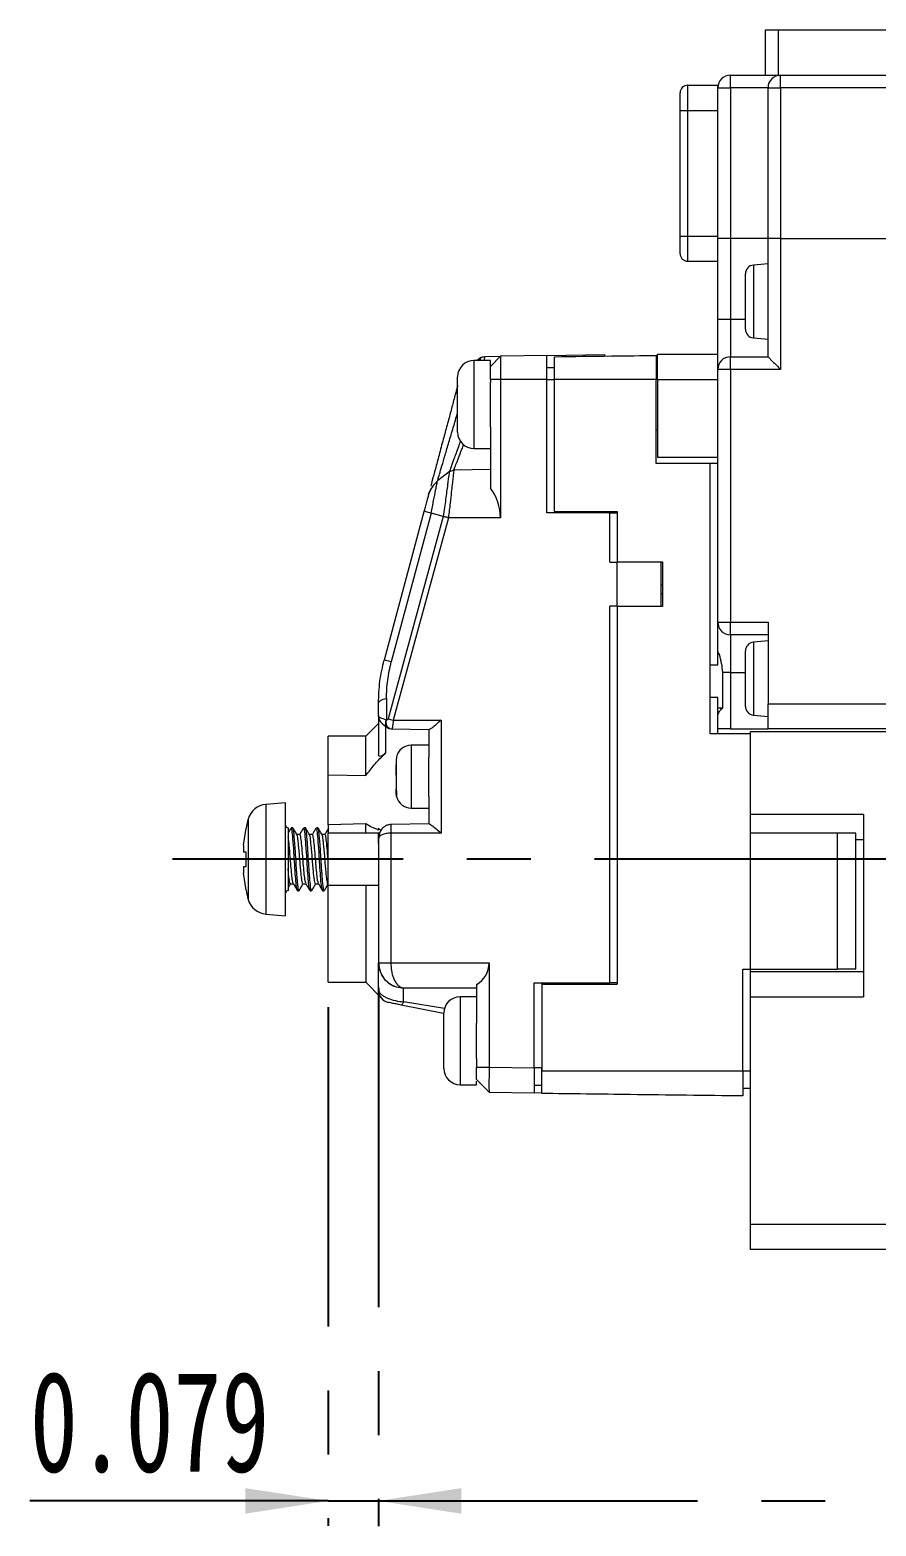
# Model space of a CAD drawing. Header units: inches. Extents: x 0.2 to 16.3, y 0.2 to 11.5.
# Drawn here: x 3.924 to 5.25, y 2.276 to 4.619 of the extents above; entities that cross this region are included whole.
import ezdxf

# ---------------------------------------------------------------- set-up
doc = ezdxf.new("R2010")
doc.units = ezdxf.units.IN
doc.header["$MEASUREMENT"] = 0
doc.linetypes.add('CENTERX2', pattern=[0.8, 0.5, -0.1, 0.1, -0.1])
doc.layers.add('CENTER_LINE', color=7, linetype='CENTERX2')
doc.styles.add('SLDTEXTSTYLE0', font='TXT', dxfattribs={"width": 0.7})
doc.dimstyles.new('SLDDIMSTYLE0', dxfattribs={"dimtxt": 0.15748, "dimasz": 0.13, "dimexe": 0, "dimexo": 0.0625, "dimgap": 0.03937, "dimtad": 1, "dimdec": 3, "dimrnd": 1e-09, "dimzin": 12, "dimdsep": 46, "dimtxsty": 'SLDTEXTSTYLE0', "dimsah": 1, "dimcen": 0.09, "dimadec": 0, "dimazin": 3, "dimtfac": 1, "dimtdec": 3, "dimtofl": 0, "dimtmove": 0, "dimatfit": 3, "dimfxl": 1, "dimfrac": 2, "dimtolj": 1, "dimtzin": 12, "dimarcsym": 0})
doc.dimstyles.new('SLDDIMSTYLE4', dxfattribs={"dimtxt": 0.15748, "dimasz": 0.13, "dimexe": 0, "dimexo": 0.0625, "dimgap": 0.03937, "dimtad": 1, "dimdec": 3, "dimrnd": 1e-09, "dimdsep": 46, "dimtxsty": 'SLDTEXTSTYLE0', "dimsah": 1, "dimcen": 0.09, "dimadec": 0, "dimazin": 2, "dimtfac": 1, "dimtdec": 3, "dimtmove": 0, "dimatfit": 0, "dimfxl": 1, "dimfrac": 2, "dimtolj": 1, "dimtzin": 12, "dimarcsym": 0})

# ---------------------------------------------------------------- blocks, each defined once
blk = doc.blocks.new('_D_32')
at = {"layer": 'CENTER_LINE'}
for p, q in [((4.4706, 3.1187), (4.4706, 2.2762)), ((7.8879, 2.6777), (7.8879, 2.2762)), ((4.4706, 2.3155), (7.8879, 2.3155))]:
    blk.add_line(p, q, dxfattribs=at)
for points in [[(4.4706, 2.3155), (4.6006, 2.2955), (4.6006, 2.3355)], [(7.8879, 2.3155), (7.7579, 2.3355), (7.7579, 2.2955)]]:
    blk.add_solid(points, dxfattribs=at)
at = {"layer": 'CENTER_LINE', "insert": (5.9378, 2.5185), "char_height": 0.15748, "attachment_point": 1, "style": 'SLDTEXTSTYLE0'}
blk.add_mtext('3.417', dxfattribs=at)
blk = doc.blocks.new('_D_33')
at = {"layer": 'CENTER_LINE'}
for p, q in [((4.4706, 3.1188), (4.4706, 2.2763)), ((4.3919, 3.0884), (4.3919, 2.2763)), ((4.3919, 2.3156), (3.9245, 2.3156)), ((4.3919, 2.3156), (4.4706, 2.3156)), ((4.4706, 2.3156), (4.7206, 2.3156))]:
    blk.add_line(p, q, dxfattribs=at)
for points in [[(4.3919, 2.3156), (4.2619, 2.3356), (4.2619, 2.2956)], [(4.4706, 2.3156), (4.6006, 2.2956), (4.6006, 2.3356)]]:
    blk.add_solid(points, dxfattribs=at)
at = {"layer": 'CENTER_LINE', "insert": (3.9245, 2.5186), "char_height": 0.15748, "attachment_point": 1, "style": 'SLDTEXTSTYLE0'}
blk.add_mtext('0.079', dxfattribs=at)

msp = doc.modelspace()

# ---------------------------------------------------------------- linework, layer by layer
at = {"color": 7, "linetype": 'Continuous', "lineweight": 18}
for p, q in [((5.0769, 4.5478), (5.0769, 4.6187)), ((5.0769, 4.6187), (5.0966, 4.6187)), ((5.0966, 4.6187), (5.0966, 4.5478)), ((5.0966, 4.6187), (5.5336, 4.6187)), ((5.0218, 4.5281), (5.0218, 4.5478)), ((5.0218, 4.5478), (5.1005, 4.5478)), ((5.1005, 4.5281), (5.1005, 4.5478)), ((5.1005, 4.5478), (5.3053, 4.5478)), ((4.9549, 4.5321), (4.9549, 4.4927)), ((4.9549, 4.5321), (5.0021, 4.5321)), ((5.0021, 4.5281), (5.0021, 4.5321)), ((5.0021, 4.5281), (5.0218, 4.5281)), ((5.0021, 4.2919), (5.0021, 4.5281)), ((5.0809, 4.5281), (5.0218, 4.5281)), ((5.0218, 4.5281), (5.0218, 4.2919)), ((5.0809, 4.5281), (5.1005, 4.5281)), ((5.0809, 4.2919), (5.0809, 4.5281)), ((5.1005, 4.5281), (5.1005, 4.2919)), ((5.3053, 4.5281), (5.1005, 4.5281)), ((4.9431, 4.4927), (4.9431, 4.5203)), ((4.9431, 4.4927), (4.9549, 4.4927)), ((4.9431, 4.2959), (4.9431, 4.4927)), ((4.9549, 4.4927), (5.0021, 4.4927)), ((4.9549, 4.4927), (4.9549, 4.2959)), ((4.9431, 4.2959), (4.9549, 4.2959)), ((4.9431, 4.2683), (4.9431, 4.2959)), ((4.9549, 4.2959), (5.0021, 4.2959)), ((4.9549, 4.2959), (4.9549, 4.2565)), ((5.0218, 4.2919), (5.0021, 4.2919)), ((5.0021, 4.1659), (5.0021, 4.2919)), ((5.0809, 4.2919), (5.0218, 4.2919)), ((5.0218, 4.2919), (5.0218, 4.1659)), ((5.1005, 4.2919), (5.0809, 4.2919)), ((5.0809, 4.1069), (5.0809, 4.2919)), ((5.1005, 4.2919), (5.2698, 4.2919)), ((5.1005, 4.2919), (5.1005, 4.0872)), ((4.9549, 4.2565), (5.0021, 4.2565)), ((5.0809, 4.2526), (5.058, 4.2506)), ((5.0454, 4.2161), (5.0454, 4.2368)), ((5.0454, 4.1502), (5.0454, 4.2161)), ((5.0021, 4.1659), (5.0218, 4.1659)), ((5.0021, 4.0872), (5.0021, 4.1659)), ((5.0218, 4.1659), (5.0218, 4.1069)), ((5.058, 4.1364), (5.0809, 4.1344)), ((4.6458, 4.1011), (4.6202, 4.1011)), ((4.6311, 4.1057), (4.6251, 4.1011)), ((4.6311, 4.1057), (4.6251, 4.1011)), ((4.6251, 4.1011), (4.6301, 4.1048)), ((4.6371, 4.1073), (4.6616, 4.1077)), ((4.6616, 4.1077), (4.6458, 4.0917)), ((4.6458, 4.0917), (4.6458, 4.101)), ((4.7344, 4.109), (4.6616, 4.1077)), ((4.6616, 4.1077), (4.6616, 4.0715)), ((4.7344, 4.109), (4.8249, 4.1106)), ((4.7344, 4.0715), (4.7344, 4.109)), ((4.8249, 4.1106), (4.8249, 4.1081)), ((4.9057, 4.1091), (4.9076, 4.1091)), ((4.9076, 4.0714), (4.9076, 4.1108)), ((4.9076, 4.1108), (5.0021, 4.1108)), ((5.0218, 4.1069), (5.0809, 4.1069)), ((5.0218, 4.0872), (5.0218, 4.1069)), ((4.6458, 4.0715), (4.6458, 4.0917)), ((4.7462, 4.0895), (4.7344, 4.0895)), ((5.0218, 4.0872), (5.0021, 4.0872)), ((5.0021, 3.6915), (5.0021, 4.0872)), ((5.1005, 4.0872), (5.0218, 4.0872)), ((5.0218, 4.0872), (5.0218, 3.6915)), ((4.5946, 3.9889), (4.5946, 4.0755)), ((4.6616, 4.0715), (4.6458, 4.0715)), ((4.6458, 4.0715), (4.6458, 4.0669)), ((4.6458, 3.9975), (4.6458, 4.0669)), ((4.6616, 4.0715), (4.6616, 3.855)), ((4.7344, 4.0715), (4.6616, 4.0715)), ((4.7344, 3.8628), (4.7344, 4.0715)), ((4.7344, 4.0715), (4.7462, 4.0715)), ((4.7462, 3.8648), (4.7462, 4.0715)), ((4.9076, 4.0715), (4.9057, 4.0715)), ((4.9057, 3.9397), (4.9057, 4.0715)), ((4.9076, 4.0714), (5.0021, 4.0714)), ((4.9076, 4.0714), (4.9076, 3.9494)), ((4.6458, 3.9975), (4.6458, 3.9011)), ((4.9057, 3.9928), (4.9076, 3.9928)), ((4.6202, 3.9633), (4.6458, 3.9633)), ((4.9903, 3.9397), (4.9057, 3.9397)), ((5.0021, 3.9494), (4.9076, 3.9494)), ((4.9903, 3.5164), (4.9903, 3.9397)), ((5.0021, 3.9397), (4.9903, 3.9397)), ((4.5631, 3.9127), (4.5583, 3.9076)), ((4.5583, 3.9076), (4.5631, 3.9127)), ((4.5627, 3.9108), (4.5631, 3.9127)), ((4.5815, 3.9268), (4.5631, 3.9127)), ((4.6458, 3.9303), (4.5885, 3.9293)), ((4.549, 3.8916), (4.5489, 3.8911)), ((4.553, 3.9004), (4.549, 3.8916)), ((4.549, 3.8916), (4.5521, 3.8986)), ((4.5496, 3.8937), (4.5491, 3.8919)), ((4.5496, 3.8937), (4.5492, 3.8917)), ((4.5498, 3.8927), (4.5501, 3.8927)), ((4.5422, 3.8662), (4.4795, 3.6321)), ((4.5721, 3.8571), (4.4856, 3.54)), ((4.5531, 3.8622), (4.4906, 3.6291)), ((4.5801, 3.855), (4.4935, 3.5379)), ((4.5721, 3.8571), (4.5531, 3.8622)), ((4.6616, 3.855), (4.5801, 3.855)), ((4.8328, 3.8628), (4.7344, 3.8628)), ((4.7462, 3.8648), (4.7462, 3.8628)), ((4.7462, 3.8648), (4.8446, 3.8648)), ((4.7501, 3.8648), (4.7501, 3.8628)), ((4.8328, 3.7852), (4.8328, 3.8628)), ((4.8328, 3.8628), (4.8446, 3.8628)), ((4.8446, 3.8648), (4.8446, 3.786)), ((4.8328, 3.7852), (4.8446, 3.7852)), ((4.8446, 3.786), (4.8446, 3.7852)), ((4.8446, 3.786), (4.9155, 3.786)), ((4.8446, 3.7167), (4.8446, 3.7852)), ((4.9135, 3.7852), (4.8446, 3.7852)), ((4.9135, 3.7167), (4.9135, 3.7852)), ((4.9155, 3.786), (4.9155, 3.7159)), ((4.8446, 3.7167), (4.8328, 3.7167)), ((4.8328, 3.1266), (4.8328, 3.7167)), ((4.8446, 3.7167), (4.9135, 3.7167)), ((4.8446, 3.7167), (4.8446, 3.7159)), ((4.8446, 3.7159), (4.8446, 3.1247)), ((4.9155, 3.7159), (4.8446, 3.7159)), ((5.0021, 3.6915), (5.0218, 3.6915)), ((5.0021, 3.6721), (5.0021, 3.6915)), ((5.0218, 3.6915), (5.0809, 3.6915)), ((5.0218, 3.6718), (5.0218, 3.6915)), ((5.0809, 3.6915), (5.0809, 3.5636)), ((5.0021, 3.6247), (5.0021, 3.6721)), ((5.0809, 3.6718), (5.0218, 3.6718)), ((5.0218, 3.6718), (5.0218, 3.6128)), ((5.0809, 3.662), (5.058, 3.66)), ((4.4906, 3.6291), (4.4795, 3.6321)), ((5.0048, 3.6407), (5.0021, 3.6407)), ((5.0454, 3.6256), (5.0454, 3.6463)), ((4.9903, 3.6247), (5.0021, 3.6247)), ((5.0218, 3.6128), (5.01, 3.6128)), ((5.01, 3.5573), (5.01, 3.6128)), ((5.0218, 3.6128), (5.0218, 3.5242)), ((5.0454, 3.5596), (5.0454, 3.6256)), ((4.4706, 3.5442), (4.4706, 3.5649)), ((4.4831, 3.5721), (4.4831, 3.5383)), ((5.0021, 3.5735), (4.9903, 3.5735)), ((5.0021, 3.5164), (5.0021, 3.5735)), ((5.0809, 3.5636), (5.2698, 3.5636)), ((5.0809, 3.5242), (5.0809, 3.5636)), ((4.4831, 3.5383), (4.4825, 3.5385)), ((4.4935, 3.5379), (4.5687, 3.5379)), ((4.5687, 3.5379), (4.5687, 3.3611)), ((5.0021, 3.5573), (5.01, 3.5573)), ((5.058, 3.5459), (5.0809, 3.5439)), ((4.4706, 3.5328), (4.4509, 3.5127)), ((4.4884, 3.5247), (4.4913, 3.5246)), ((4.4903, 3.5244), (4.55, 3.5233)), ((4.5494, 3.5233), (4.5494, 3.4801)), ((5.0533, 3.5164), (4.9903, 3.5164)), ((5.0218, 3.5242), (5.0021, 3.5242)), ((5.0218, 3.5242), (5.0809, 3.5242)), ((5.0533, 3.3903), (5.0533, 3.5203)), ((5.0533, 3.5203), (5.4667, 3.5203)), ((5.2698, 3.5242), (5.0809, 3.5242)), ((4.4509, 3.5127), (4.3919, 3.5127)), ((4.3919, 3.4526), (4.3919, 3.5127)), ((4.4509, 3.4515), (4.4509, 3.5127)), ((4.5494, 3.4986), (4.5218, 3.4986)), ((4.4988, 3.4805), (4.4982, 3.4749)), ((4.4982, 3.4749), (4.4982, 3.4668)), ((4.4982, 3.4668), (4.4985, 3.4681)), ((4.5494, 3.465), (4.5494, 3.4801)), ((4.3919, 3.3743), (4.3919, 3.4526)), ((4.3919, 3.4526), (4.4509, 3.4515)), ((4.4982, 3.4625), (4.4982, 3.4668)), ((4.4982, 3.4562), (4.4982, 3.4625)), ((4.4982, 3.4519), (4.4982, 3.4562)), ((4.4985, 3.4482), (4.4982, 3.4468)), ((4.4982, 3.4468), (4.4982, 3.4301)), ((4.5494, 3.4187), (4.5494, 3.465)), ((4.4982, 3.4301), (4.4988, 3.4245)), ((4.4982, 3.4239), (4.4982, 3.4301)), ((4.4988, 3.4183), (4.4982, 3.4239)), ((4.4988, 3.4245), (4.4988, 3.4183)), ((4.3249, 3.4088), (4.2942, 3.4061)), ((4.3249, 3.3203), (4.3249, 3.4088)), ((4.5218, 3.4002), (4.5494, 3.4002)), ((4.5494, 3.4187), (4.5494, 3.3756)), ((4.4509, 3.3757), (4.3919, 3.3743)), ((4.3919, 3.3743), (4.3919, 3.3616)), ((4.4509, 3.3616), (4.4509, 3.3757)), ((4.55, 3.3756), (4.4898, 3.3746)), ((5.2305, 3.3903), (5.0533, 3.3903)), ((5.0533, 3.3609), (5.0533, 3.3903)), ((5.2305, 3.3903), (5.2305, 3.1049)), ((4.2593, 3.3422), (4.2633, 3.3688)), ((4.2633, 3.3688), (4.2631, 3.3689)), ((4.3289, 3.3695), (4.3289, 3.271)), ((4.3363, 3.3695), (4.3338, 3.3695)), ((4.356, 3.3695), (4.3535, 3.3695)), ((4.3756, 3.3695), (4.3732, 3.3695)), ((4.3919, 3.3616), (4.4509, 3.3616)), ((4.3919, 3.2789), (4.3919, 3.3616)), ((4.4509, 3.3616), (4.4727, 3.3616)), ((4.4712, 3.3691), (4.4689, 3.3651)), ((4.4706, 3.3449), (4.4706, 3.3616)), ((4.4706, 3.3517), (4.4706, 3.1581)), ((4.49, 3.3611), (4.49, 3.1581)), ((4.5687, 3.3611), (4.49, 3.3611)), ((5.0533, 3.1483), (5.0533, 3.3609)), ((5.1891, 3.3609), (5.0533, 3.3609)), ((5.1891, 3.3609), (5.1891, 3.1483)), ((5.2186, 3.3609), (5.1891, 3.3609)), ((5.2186, 3.1483), (5.2186, 3.3609)), ((4.2593, 3.3422), (4.2593, 3.3315)), ((4.2633, 3.3315), (4.2593, 3.3315)), ((4.2633, 3.309), (4.2633, 3.3315)), ((4.2593, 3.309), (4.2593, 3.2983)), ((4.2593, 3.309), (4.2633, 3.309)), ((4.3249, 3.2317), (4.3249, 3.3203)), ((4.2633, 3.2717), (4.2593, 3.2983)), ((4.3916, 3.2817), (4.3919, 3.2817)), ((4.2633, 3.2717), (4.2631, 3.2716)), ((4.3436, 3.2716), (4.3435, 3.2711)), ((4.3436, 3.271), (4.3461, 3.271)), ((4.3633, 3.2716), (4.3631, 3.2711)), ((4.3633, 3.271), (4.3658, 3.271)), ((4.383, 3.2716), (4.3828, 3.2711)), ((4.383, 3.271), (4.3855, 3.271)), ((4.3859, 3.2717), (4.3858, 3.2712)), ((4.3919, 3.1278), (4.3919, 3.2789)), ((4.4509, 3.2789), (4.3919, 3.2789)), ((4.4509, 3.2789), (4.4509, 3.1278)), ((4.4706, 3.2789), (4.4509, 3.2789)), ((4.2942, 3.2344), (4.3249, 3.2317)), ((4.4706, 3.1581), (4.49, 3.1581)), ((4.4706, 3.1152), (4.4706, 3.1581)), ((4.49, 3.1581), (4.6438, 3.1581)), ((4.6438, 3.1581), (4.6438, 2.9949)), ((5.0415, 3.1483), (5.0533, 3.1483)), ((5.0415, 2.9888), (5.0415, 3.1483)), ((5.0533, 3.1483), (5.1891, 3.1483)), ((5.0533, 3.1049), (5.0533, 3.1483)), ((5.0533, 3.1443), (5.2305, 3.1443)), ((5.2186, 3.1483), (5.1891, 3.1483)), ((4.3919, 3.1278), (4.4509, 3.1278)), ((4.4509, 3.1278), (4.4739, 3.1044)), ((4.51, 3.1188), (4.6242, 3.1188)), ((4.51, 3.0968), (4.51, 3.1188)), ((4.6242, 3.1241), (4.6242, 3.0637)), ((4.7147, 3.1266), (4.8328, 3.1266)), ((4.7147, 2.9937), (4.7147, 3.1266)), ((4.7265, 3.1247), (4.7265, 3.1266)), ((4.7265, 3.1247), (4.8446, 3.1247)), ((4.7265, 3.1247), (4.7265, 2.9888)), ((4.8446, 3.1266), (4.8328, 3.1266)), ((4.6242, 3.1049), (4.5986, 3.1049)), ((5.0533, 2.7486), (5.0533, 3.1049)), ((5.0533, 3.1049), (5.2305, 3.1049)), ((4.5725, 3.0787), (4.5061, 3.092)), ((4.573, 3.0266), (4.573, 3.0793)), ((4.6242, 3.0211), (4.6242, 3.0637)), ((4.573, 2.9927), (4.573, 3.0266)), ((4.6242, 3.0083), (4.6242, 3.0211)), ((4.6242, 3.0083), (4.6242, 2.9949)), ((4.6242, 2.9949), (4.6438, 2.9949)), ((4.6242, 2.9756), (4.644, 2.9554)), ((4.6242, 2.9756), (4.644, 2.9554)), ((4.6247, 2.9751), (4.6242, 2.9756)), ((4.6438, 2.9949), (4.7147, 2.9937)), ((4.7147, 2.9937), (4.7147, 2.9543)), ((4.7265, 2.9935), (4.7147, 2.9935)), ((5.0415, 2.9889), (5.0533, 2.9889)), ((4.5986, 2.9671), (4.6242, 2.9671)), ((4.6242, 2.9671), (4.6242, 2.973)), ((4.6438, 2.9556), (4.7147, 2.9543)), ((4.7265, 2.9659), (4.7147, 2.9659)), ((4.7265, 2.9541), (4.7147, 2.9543)), ((5.0533, 2.9613), (5.0415, 2.9613)), ((7.7698, 2.7486), (5.0533, 2.7486)), ((5.0533, 2.7092), (5.0533, 2.7486)), ((7.7698, 2.7092), (5.0533, 2.7092))]:
    msp.add_line(p, q, dxfattribs=at)
at = {"color": 8, "linetype": 'Continuous', "lineweight": 18}
for p, q in [((5.058, 4.2506), (5.058, 4.2233)), ((5.058, 4.2233), (5.058, 4.1364)), ((5.0218, 4.1659), (5.0454, 4.1659)), ((4.6202, 4.101), (4.6202, 3.9633)), ((4.9155, 3.7495), (4.9135, 3.7495)), ((4.9135, 3.7362), (4.9155, 3.7362)), ((5.058, 3.66), (5.058, 3.6327)), ((5.058, 3.6327), (5.058, 3.5459)), ((5.0218, 3.6128), (5.0454, 3.6128)), ((4.5218, 3.4986), (4.5218, 3.465)), ((4.5218, 3.465), (4.5218, 3.4002)), ((4.2942, 3.4061), (4.2942, 3.3203)), ((4.2665, 3.3832), (4.2665, 3.2574)), ((4.471, 3.3539), (4.4706, 3.3517)), ((5.2186, 3.351), (5.2305, 3.351)), ((4.2942, 3.3203), (4.2942, 3.2344)), ((4.5742, 3.0865), (4.51, 3.0968)), ((4.5986, 3.1049), (4.5986, 3.0211)), ((4.5986, 3.0211), (4.5986, 2.9671))]:
    msp.add_line(p, q, dxfattribs=at)
at = {"color": 7, "linetype": 'Continuous', "lineweight": 18, "flags": 128}
for points in [[(4.4706, 3.5649), (4.4708, 3.5659), (4.4714, 3.5669), (4.4725, 3.5679), (4.4739, 3.5688), (4.4757, 3.5697), (4.4778, 3.5706), (4.4803, 3.5714), (4.4831, 3.5721)], [(4.51, 3.0968), (4.5095, 3.0957), (4.5089, 3.0947), (4.5084, 3.0938), (4.5079, 3.0931), (4.5074, 3.0926), (4.507, 3.0922), (4.5065, 3.092), (4.5061, 3.092)]]:
    msp.add_lwpolyline(points, dxfattribs=at)
at = {"color": 7, "linetype": 'Continuous', "lineweight": 18}
for centre, radius, start, end in [((5.0218, 4.5281), 0.0197, 90, 180), ((5.1005, 4.5281), 0.0197, 90, 180), ((4.9549, 4.5203), 0.0118, 90, 180), ((4.9549, 4.2683), 0.0118, 180, 270), ((5.0592, 4.2368), 0.0138, 95, 180), ((5.0592, 4.1502), 0.0138, 180, 265), ((4.6202, 4.0755), 0.0256, 90, 180), ((5.0218, 4.0872), 0.0197, 90, 180), ((4.6202, 3.9889), 0.0256, 180, 270), ((5.0218, 3.6915), 0.0197, 180, 270), ((5.0592, 3.6463), 0.0138, 95, 180), ((4.9958, 5.3798), 1.9092, 254.5027, 254.7474), ((5.0592, 3.5596), 0.0138, 180, 265), ((4.5218, 3.475), 0.0236, 90, 167.148), ((4.2969, 3.3748), 0.0315, 95, 164.5573), ((4.5218, 3.4238), 0.0236, 193.5835, 270), ((4.4942, 3.3203), 0.2362, 164.5573, 168.119), ((4.3289, 3.3734), 0.00394, 180, 270), ((4.4942, 3.3203), 0.2362, 191.8848, 195.4427), ((4.2969, 3.2657), 0.0315, 195.4427, 265), ((4.3289, 3.2671), 0.00394, 90, 180), ((4.6045, 3.1581), 0.0394, 300.005, 360), ((4.4903, 3.1152), 0.0197, 180, 258.6901), ((4.5986, 3.0793), 0.0256, 90, 180), ((4.5986, 2.9927), 0.0256, 180, 270)]:
    msp.add_arc(centre, radius, start, end, dxfattribs=at)
msp.add_ellipse((4.5886, 3.855), major_axis=(0, 0.0743), ratio=0.982842, start_param=4.712389, end_param=5.381677, dxfattribs=at)
at = {"color": 8, "linetype": 'Continuous', "lineweight": 18}
for points, knots in [([(4.6301, 4.1048), (4.63, 4.1047), (4.63, 4.1044), (4.6297, 4.102), (4.6296, 4.1011)], [0, 0, 0, 0, 0.606351, 1, 1, 1, 1]), ([(4.6365, 4.1011), (4.6365, 4.1017), (4.637, 4.1067), (4.637, 4.107), (4.6371, 4.1073)], [0, 0, 0, 0, 0.125082, 1, 1, 1, 1]), ([(4.5631, 3.9127), (4.5632, 3.9132), (4.5635, 3.9142), (4.566, 3.9226), (4.5698, 3.9354), (4.5748, 3.9525), (4.5808, 3.9729), (4.5875, 3.9955), (4.5923, 4.0116), (4.5946, 4.0195)], [0, 0, 0, 0, 0.143144, 0.287166, 0.430986, 0.574957, 0.718637, 0.862494, 1, 1, 1, 1]), ([(4.5991, 3.9753), (4.5979, 3.9722), (4.594, 3.9613), (4.5881, 3.9452), (4.5826, 3.9299), (4.5819, 3.9278), (4.5815, 3.9268)], [0, 0, 0, 0, 0.107185, 0.374516, 0.689272, 1, 1, 1, 1]), ([(4.5885, 3.9293), (4.5887, 3.9297), (4.5891, 3.9306), (4.5916, 3.9374), (4.5957, 3.9479), (4.6, 3.9589), (4.6031, 3.967), (4.6041, 3.9694)], [0, 0, 0, 0, 0.228689, 0.450272, 0.670143, 0.90183, 1, 1, 1, 1]), ([(4.5531, 3.8622), (4.5544, 3.8689), (4.557, 3.8821), (4.5598, 3.8964), (4.5615, 3.9047), (4.5625, 3.9096), (4.5626, 3.9104), (4.5627, 3.9108)], [0, 0, 0, 0, 0.293873, 0.5768833, 0.7326244, 0.8792892, 1, 1, 1, 1]), ([(4.4825, 3.5385), (4.4822, 3.5376), (4.4816, 3.5359), (4.4812, 3.5332), (4.4815, 3.5305), (4.4825, 3.5282), (4.4837, 3.5267), (4.4846, 3.5263), (4.4848, 3.5262)], [0, 0, 0, 0, 0.164948, 0.34698, 0.542494, 0.74552, 0.948546, 1, 1, 1, 1]), ([(4.4884, 3.5248), (4.488, 3.5249), (4.487, 3.5252), (4.4855, 3.5265), (4.4841, 3.5284), (4.4832, 3.5308), (4.4827, 3.5334), (4.4827, 3.5359), (4.483, 3.5376), (4.4831, 3.5383)], [0, 0, 0, 0, 0.0953465, 0.2544149, 0.4160819, 0.5754187, 0.7279019, 0.8701059, 1, 1, 1, 1]), ([(4.4935, 3.5379), (4.4934, 3.5362), (4.4933, 3.5336), (4.4929, 3.5304), (4.4926, 3.5282), (4.4923, 3.5264), (4.4919, 3.5252), (4.4916, 3.5244), (4.4914, 3.5245), (4.4913, 3.5245)], [0, 0, 0, 0, 0.238934, 0.373634, 0.518186, 0.641389, 0.801252, 0.916713, 1, 1, 1, 1]), ([(4.4822, 3.4868), (4.4822, 3.4948), (4.4822, 3.5106), (4.4822, 3.5245), (4.4822, 3.5276), (4.4822, 3.5283)], [0, 0, 0, 0, 0.4371348, 0.8742691, 1, 1, 1, 1])]:
    msp.add_open_spline(points, degree=3, knots=knots, dxfattribs=at)
at = {"color": 7, "linetype": 'Continuous', "lineweight": 18}
for points in [[(4.6301, 4.1048), (4.6311, 4.1055), (4.6333, 4.1069), (4.6358, 4.1072), (4.6371, 4.1073)], [(4.4985, 3.4681), (4.4984, 3.4648), (4.4981, 3.4581), (4.4984, 3.4515), (4.4985, 3.4482)]]:
    msp.add_open_spline(points, degree=3, dxfattribs=at)
for points, knots in [([(4.7462, 4.1071), (4.776, 4.1075), (4.8291, 4.1082), (4.8823, 4.1088), (4.9057, 4.1091)], [0, 0, 0, 0, 0.560004, 1, 1, 1, 1]), ([(4.7462, 4.0715), (4.7462, 4.0755), (4.7462, 4.0835), (4.7462, 4.0942), (4.7462, 4.1023), (4.7462, 4.1065), (4.7462, 4.107), (4.7462, 4.1071)], [0, 0, 0, 0, 0.214702, 0.429404, 0.644089, 0.858766, 1, 1, 1, 1]), ([(4.9057, 4.1091), (4.9057, 4.1087), (4.9057, 4.1079), (4.9057, 4.1014), (4.9057, 4.0918), (4.9057, 4.0813), (4.9057, 4.0743), (4.9057, 4.0715)], [0, 0, 0, 0, 0.214702, 0.429406, 0.644091, 0.858768, 1, 1, 1, 1]), ([(5.0809, 4.1069), (5.081, 4.1067), (5.0813, 4.1064), (5.084, 4.1037), (5.0883, 4.0994), (5.0941, 4.0937), (5.0984, 4.0893), (5.1005, 4.0872)], [0, 0, 0, 0, 0.1467542, 0.3161257, 0.5102478, 0.7577933, 1, 1, 1, 1]), ([(4.5946, 4.0619), (4.5945, 4.0614), (4.5941, 4.0599), (4.5933, 4.0571), (4.5925, 4.0538), (4.5919, 4.0517), (4.5916, 4.0507)], [0, 0, 0, 0, 0.165544, 0.457121, 0.732988, 1, 1, 1, 1]), ([(4.9057, 4.0715), (4.8759, 4.0716), (4.8227, 4.0716), (4.7696, 4.0716), (4.7462, 4.0715)], [0, 0, 0, 0, 0.560005, 1, 1, 1, 1]), ([(4.5916, 4.0507), (4.5899, 4.0441), (4.5863, 4.0309), (4.5818, 4.0139), (4.578, 3.9999), (4.575, 3.9888), (4.5707, 3.9727), (4.5653, 3.9525), (4.5595, 3.9308), (4.555, 3.9141), (4.5532, 3.9072), (4.5524, 3.9044)], [0, 0, 0, 0, 0.107145, 0.216437, 0.280902, 0.344995, 0.409065, 0.567319, 0.724862, 0.886834, 1, 1, 1, 1]), ([(4.5946, 4.0483), (4.5945, 4.0484), (4.5917, 4.0495), (4.5916, 4.0501), (4.5916, 4.0507)], [0, 0, 0, 0, 0.0545203, 1, 1, 1, 1]), ([(4.5815, 3.9268), (4.5814, 3.9258), (4.5811, 3.9237), (4.5789, 3.9075), (4.5759, 3.8845), (4.5734, 3.8662), (4.5721, 3.8571)], [0, 0, 0, 0, 0.2502245, 0.5000044, 0.7497637, 1, 1, 1, 1]), ([(4.5885, 3.9293), (4.5884, 3.9287), (4.5883, 3.9275), (4.5873, 3.9186), (4.586, 3.9071), (4.5846, 3.8942), (4.5826, 3.8767), (4.581, 3.8627), (4.5801, 3.855)], [0, 0, 0, 0, 0.180061, 0.378365, 0.505739, 0.63991, 0.801206, 1, 1, 1, 1]), ([(4.5815, 3.9268), (4.5826, 3.9275), (4.5847, 3.9289), (4.5872, 3.9291), (4.5885, 3.9293)], [0, 0, 0, 0, 0.502742, 1, 1, 1, 1]), ([(4.5495, 3.8929), (4.5491, 3.8914), (4.5484, 3.8886), (4.5465, 3.8817), (4.5444, 3.8738), (4.5429, 3.8683), (4.5422, 3.8656)], [0, 0, 0, 0, 0.253072, 0.504788, 0.755918, 1, 1, 1, 1]), ([(4.5527, 3.899), (4.5523, 3.8989), (4.5516, 3.8986), (4.5506, 3.8963), (4.5501, 3.8952)], [0, 0, 0, 0, 0.527132, 1, 1, 1, 1]), ([(4.5626, 3.9109), (4.561, 3.9098), (4.5562, 3.9065), (4.5534, 3.9014), (4.5515, 3.898)], [0, 0, 0, 0, 0.327229, 1, 1, 1, 1]), ([(4.5626, 3.9113), (4.562, 3.9109), (4.5607, 3.9101), (4.5597, 3.9089), (4.5591, 3.9082)], [0, 0, 0, 0, 0.417585, 1, 1, 1, 1]), ([(4.5428, 3.8659), (4.5432, 3.8656), (4.5442, 3.865), (4.5498, 3.8632), (4.5531, 3.8622)], [0, 0, 0, 0, 0.4315219, 1, 1, 1, 1]), ([(4.5721, 3.8571), (4.5727, 3.857), (4.5738, 3.8567), (4.5758, 3.8565), (4.5777, 3.856), (4.5791, 3.8553), (4.5798, 3.8551), (4.5801, 3.855)], [0, 0, 0, 0, 0.249886, 0.499926, 0.747959, 0.907794, 1, 1, 1, 1]), ([(4.4706, 3.5649), (4.471, 3.5762), (4.4717, 3.5987), (4.4769, 3.6211), (4.4795, 3.6321)], [0, 0, 0, 0, 0.5044166, 1, 1, 1, 1]), ([(5.0048, 3.6407), (5.0038, 3.6423), (5.0023, 3.6448), (5.0022, 3.6471), (5.0021, 3.6479)], [0, 0, 0, 0, 0.662426, 1, 1, 1, 1]), ([(5.01, 3.6128), (5.0095, 3.6175), (5.0086, 3.6269), (5.006, 3.6361), (5.0048, 3.6407)], [0, 0, 0, 0, 0.494701, 1, 1, 1, 1]), ([(4.4831, 3.5721), (4.4834, 3.5817), (4.484, 3.6007), (4.4884, 3.6197), (4.4906, 3.6291)], [0, 0, 0, 0, 0.504153, 1, 1, 1, 1]), ([(4.4706, 3.5449), (4.4706, 3.5453), (4.4706, 3.5465), (4.4706, 3.5357), (4.4706, 3.5213), (4.4706, 3.5117), (4.4706, 3.5074), (4.4706, 3.4984), (4.4706, 3.489), (4.4706, 3.484)], [0, 0, 0, 0, 0.119422, 0.412577, 0.715116, 0.717486, 0.735874, 0.857634, 1, 1, 1, 1]), ([(4.4706, 3.5443), (4.4708, 3.5426), (4.4713, 3.539), (4.4755, 3.5324), (4.4812, 3.5286), (4.485, 3.526)], [0, 0, 0, 0, 0.23397, 0.47863, 1, 1, 1, 1]), ([(4.4706, 3.5442), (4.4711, 3.5436), (4.4722, 3.5424), (4.4789, 3.5398), (4.4825, 3.5385)], [0, 0, 0, 0, 0.470945, 1, 1, 1, 1]), ([(4.4856, 3.54), (4.4856, 3.5399), (4.4855, 3.5396), (4.4852, 3.5391), (4.4846, 3.5387), (4.4839, 3.5383), (4.4834, 3.5383), (4.4831, 3.5383)], [0, 0, 0, 0, 0.107272, 0.216266, 0.463262, 0.73307, 1, 1, 1, 1]), ([(4.5687, 3.5379), (4.5687, 3.5378), (4.567, 3.5364), (4.563, 3.5329), (4.5576, 3.5283), (4.5534, 3.5251), (4.551, 3.5235), (4.5503, 3.5234), (4.55, 3.5234)], [0, 0, 0, 0, 0.005863, 0.218298, 0.526732, 0.748442, 0.890595, 1, 1, 1, 1]), ([(5.0021, 3.5445), (5.0025, 3.5463), (5.0032, 3.5497), (5.0067, 3.5544), (5.0093, 3.5567), (5.01, 3.5573)], [0, 0, 0, 0, 0.450418, 0.856973, 1, 1, 1, 1]), ([(4.4847, 3.5262), (4.4854, 3.5258), (4.4868, 3.5251), (4.4884, 3.5247), (4.4891, 3.5246)], [0, 0, 0, 0, 0.518705, 1, 1, 1, 1]), ([(4.4509, 3.4515), (4.4552, 3.4572), (4.4638, 3.4686), (4.4747, 3.4798), (4.481, 3.4857), (4.4822, 3.4868)], [0, 0, 0, 0, 0.437761, 0.888995, 1, 1, 1, 1]), ([(4.4822, 3.4868), (4.4803, 3.4852), (4.4775, 3.4828), (4.474, 3.4813), (4.472, 3.4812), (4.4708, 3.4822), (4.4707, 3.4834), (4.4706, 3.484)], [0, 0, 0, 0, 0.381547, 0.550115, 0.720266, 0.867861, 1, 1, 1, 1]), ([(4.4754, 3.3658), (4.4706, 3.3669), (4.4619, 3.3688), (4.4543, 3.3736), (4.4509, 3.3757)], [0, 0, 0, 0, 0.553335, 1, 1, 1, 1]), ([(4.4902, 3.3746), (4.488, 3.3743), (4.4842, 3.3739), (4.479, 3.3709), (4.4747, 3.3665), (4.4721, 3.3611), (4.471, 3.3565), (4.471, 3.354), (4.471, 3.3531)], [0, 0, 0, 0, 0.2021035, 0.3582933, 0.5531231, 0.7630949, 0.9164838, 1, 1, 1, 1]), ([(4.49, 3.3746), (4.49, 3.3744), (4.49, 3.374), (4.49, 3.3709), (4.49, 3.3664), (4.49, 3.3629), (4.49, 3.3611)], [0, 0, 0, 0, 0.25, 0.5, 0.75, 1, 1, 1, 1]), ([(4.55, 3.3756), (4.5505, 3.3755), (4.5515, 3.3752), (4.5546, 3.373), (4.5595, 3.3691), (4.5646, 3.3646), (4.5679, 3.3618), (4.5687, 3.3611), (4.5687, 3.3611)], [0, 0, 0, 0, 0.158433, 0.315847, 0.562995, 0.901208, 0.994139, 1, 1, 1, 1]), ([(4.3334, 3.3691), (4.3323, 3.3672), (4.3308, 3.3647), (4.3293, 3.3621), (4.3289, 3.3613)], [0, 0, 0, 0, 0.705009, 1, 1, 1, 1]), ([(4.337, 3.2828), (4.3366, 3.2838), (4.3358, 3.2857), (4.3347, 3.296), (4.3334, 3.3095), (4.3322, 3.3258), (4.3308, 3.3417), (4.3297, 3.3524), (4.329, 3.3547), (4.3289, 3.3553)], [0, 0, 0, 0, 0.1384295, 0.2876018, 0.4409865, 0.5883104, 0.7670724, 0.9437528, 1, 1, 1, 1]), ([(4.3432, 3.2721), (4.3428, 3.2734), (4.342, 3.2759), (4.3409, 3.2893), (4.3395, 3.3065), (4.3384, 3.3272), (4.3369, 3.348), (4.3355, 3.3629), (4.3346, 3.3696), (4.334, 3.3688), (4.3338, 3.3686)], [0, 0, 0, 0, 0.128032, 0.256516, 0.388608, 0.515508, 0.669461, 0.82163, 0.949977, 1, 1, 1, 1]), ([(4.3461, 3.2712), (4.3461, 3.2711), (4.3458, 3.2706), (4.3452, 3.2725), (4.3446, 3.2761), (4.3442, 3.2801), (4.3437, 3.2848), (4.343, 3.293), (4.3421, 3.3052), (4.3413, 3.3181), (4.3406, 3.3305), (4.3397, 3.3434), (4.339, 3.3516), (4.3385, 3.357), (4.338, 3.3628), (4.3372, 3.3687), (4.3365, 3.3689), (4.3363, 3.369)], [0, 0, 0, 0, 0.005972, 0.082127, 0.164153, 0.201536, 0.224967, 0.312076, 0.411789, 0.481876, 0.565369, 0.650781, 0.746588, 0.757901, 0.799223, 0.924504, 1, 1, 1, 1]), ([(4.3429, 3.3583), (4.3419, 3.3601), (4.3398, 3.3637), (4.3377, 3.3673), (4.3367, 3.3691)], [0, 0, 0, 0, 0.505682, 1, 1, 1, 1]), ([(4.3473, 3.3588), (4.3465, 3.3588), (4.3449, 3.3588), (4.3434, 3.3588), (4.3427, 3.3588)], [0, 0, 0, 0, 0.533021, 1, 1, 1, 1]), ([(4.3523, 3.2821), (4.3521, 3.282), (4.3516, 3.2819), (4.3509, 3.285), (4.3501, 3.2906), (4.3492, 3.2987), (4.3483, 3.3084), (4.3474, 3.3189), (4.3466, 3.3295), (4.3457, 3.3395), (4.3448, 3.3481), (4.344, 3.3543), (4.3434, 3.3577), (4.343, 3.358), (4.3429, 3.358)], [0, 0, 0, 0, 0.054463, 0.146536, 0.236159, 0.329412, 0.423489, 0.514768, 0.604905, 0.698597, 0.792412, 0.882809, 0.973786, 1, 1, 1, 1]), ([(4.3531, 3.3691), (4.352, 3.3673), (4.35, 3.3638), (4.348, 3.3604), (4.3471, 3.3588)], [0, 0, 0, 0, 0.5315833, 1, 1, 1, 1]), ([(4.3567, 3.2828), (4.3563, 3.2838), (4.3555, 3.2857), (4.3544, 3.296), (4.3531, 3.3095), (4.3519, 3.3257), (4.3504, 3.342), (4.3491, 3.3536), (4.3481, 3.359), (4.3475, 3.3583), (4.3473, 3.3581)], [0, 0, 0, 0, 0.120112, 0.249496, 0.382534, 0.510315, 0.665364, 0.818607, 0.947853, 1, 1, 1, 1]), ([(4.3629, 3.2721), (4.3625, 3.2734), (4.3617, 3.2759), (4.3605, 3.2893), (4.3592, 3.3065), (4.358, 3.3272), (4.3566, 3.348), (4.3552, 3.3629), (4.3542, 3.3696), (4.3537, 3.3688), (4.3535, 3.3686)], [0, 0, 0, 0, 0.128064, 0.256543, 0.38863, 0.515525, 0.669473, 0.821637, 0.949979, 1, 1, 1, 1]), ([(4.3658, 3.2719), (4.3656, 3.2717), (4.3652, 3.2714), (4.3649, 3.273), (4.3647, 3.2736), (4.3647, 3.2738), (4.3647, 3.274), (4.3644, 3.2754), (4.364, 3.2791), (4.3632, 3.2868), (4.3624, 3.297), (4.3616, 3.3086), (4.3608, 3.3208), (4.3601, 3.3329), (4.3593, 3.3444), (4.3585, 3.3544), (4.3577, 3.3622), (4.357, 3.3673), (4.3564, 3.3697), (4.356, 3.3692), (4.356, 3.3692)], [0, 0, 0, 0, 0.066046, 0.096961, 0.105408, 0.107878, 0.109178, 0.117051, 0.186105, 0.264635, 0.345124, 0.425617, 0.503079, 0.580845, 0.661354, 0.741871, 0.820125, 0.89718, 0.977591, 1, 1, 1, 1]), ([(4.3626, 3.3583), (4.3616, 3.3601), (4.3595, 3.3637), (4.3574, 3.3673), (4.3564, 3.3691)], [0, 0, 0, 0, 0.505028, 1, 1, 1, 1]), ([(4.367, 3.3588), (4.3662, 3.3588), (4.3646, 3.3588), (4.3631, 3.3588), (4.3623, 3.3588)], [0, 0, 0, 0, 0.532185, 1, 1, 1, 1]), ([(4.3719, 3.2821), (4.3718, 3.282), (4.3714, 3.2817), (4.3707, 3.2844), (4.3699, 3.2896), (4.369, 3.2974), (4.3681, 3.3069), (4.3672, 3.3174), (4.3665, 3.328), (4.3655, 3.3381), (4.3646, 3.3469), (4.3638, 3.3535), (4.3632, 3.3573), (4.3627, 3.3578), (4.3626, 3.358)], [0, 0, 0, 0, 0.041532, 0.134055, 0.223453, 0.316214, 0.410325, 0.502143, 0.591786, 0.685083, 0.779034, 0.870029, 0.960272, 1, 1, 1, 1]), ([(4.3728, 3.3691), (4.3717, 3.3673), (4.3697, 3.3638), (4.3677, 3.3604), (4.3668, 3.3588)], [0, 0, 0, 0, 0.530817, 1, 1, 1, 1]), ([(4.3764, 3.2828), (4.376, 3.2838), (4.3752, 3.2857), (4.3741, 3.296), (4.3727, 3.3095), (4.3716, 3.3257), (4.3701, 3.342), (4.3688, 3.3536), (4.3678, 3.359), (4.3672, 3.3583), (4.367, 3.3581)], [0, 0, 0, 0, 0.120167, 0.249563, 0.382613, 0.510405, 0.665468, 0.818725, 0.947983, 1, 1, 1, 1]), ([(4.3826, 3.2721), (4.3822, 3.2734), (4.3814, 3.2759), (4.3802, 3.2893), (4.3789, 3.3065), (4.3777, 3.3272), (4.3763, 3.348), (4.3749, 3.3629), (4.3739, 3.3696), (4.3733, 3.3688), (4.3732, 3.3686)], [0, 0, 0, 0, 0.128096, 0.25657, 0.388653, 0.515543, 0.669485, 0.821643, 0.949981, 1, 1, 1, 1]), ([(4.3855, 3.2714), (4.3853, 3.2714), (4.3849, 3.2714), (4.3842, 3.2747), (4.3835, 3.2807), (4.3827, 3.2896), (4.3819, 3.3001), (4.381, 3.3119), (4.3804, 3.3229), (4.3796, 3.3351), (4.3788, 3.3467), (4.3779, 3.357), (4.3772, 3.3637), (4.3765, 3.3684), (4.376, 3.3691), (4.3756, 3.3695)], [0, 0, 0, 0, 0.052374, 0.12731, 0.207684, 0.288267, 0.368772, 0.444972, 0.525338, 0.580885, 0.684658, 0.767577, 0.842054, 0.908285, 1, 1, 1, 1]), ([(4.3823, 3.3583), (4.3813, 3.3601), (4.3792, 3.3637), (4.3771, 3.3673), (4.3761, 3.3691)], [0, 0, 0, 0, 0.504366, 1, 1, 1, 1]), ([(4.3867, 3.3588), (4.3859, 3.3588), (4.3843, 3.3588), (4.3828, 3.3588), (4.382, 3.3588)], [0, 0, 0, 0, 0.531334, 1, 1, 1, 1]), ([(4.3916, 3.282), (4.3915, 3.2819), (4.3911, 3.2815), (4.3905, 3.2838), (4.3897, 3.2887), (4.3888, 3.2961), (4.3879, 3.3055), (4.387, 3.3158), (4.3863, 3.3265), (4.3854, 3.3367), (4.3844, 3.3458), (4.3836, 3.3527), (4.3829, 3.357), (4.3825, 3.3577), (4.3823, 3.358)], [0, 0, 0, 0, 0.027915, 0.120876, 0.210309, 0.302566, 0.396694, 0.489041, 0.578451, 0.671338, 0.765407, 0.85702, 0.946761, 1, 1, 1, 1]), ([(4.3924, 3.3691), (4.3914, 3.3673), (4.3894, 3.3638), (4.3874, 3.3604), (4.3865, 3.3588)], [0, 0, 0, 0, 0.530052, 1, 1, 1, 1]), ([(4.3919, 3.3173), (4.3917, 3.3197), (4.391, 3.328), (4.3898, 3.342), (4.3885, 3.3536), (4.3875, 3.359), (4.3869, 3.3583), (4.3867, 3.3581)], [0, 0, 0, 0, 0.115494, 0.395708, 0.672659, 0.906241, 1, 1, 1, 1]), ([(4.49, 3.3611), (4.4887, 3.3611), (4.4861, 3.361), (4.4824, 3.3605), (4.479, 3.3597), (4.4751, 3.3582), (4.4714, 3.3556), (4.4709, 3.353), (4.4706, 3.3517)], [0, 0, 0, 0, 0.119498, 0.23974, 0.361536, 0.485663, 0.730817, 1, 1, 1, 1]), ([(4.3326, 3.282), (4.3323, 3.282), (4.3318, 3.2821), (4.3311, 3.2856), (4.3303, 3.2917), (4.3295, 3.2986), (4.329, 3.3037), (4.3289, 3.3055)], [0, 0, 0, 0, 0.172725, 0.405604, 0.634659, 0.872924, 1, 1, 1, 1]), ([(4.3289, 3.275), (4.3292, 3.2756), (4.3306, 3.278), (4.332, 3.2804), (4.3331, 3.2822)], [0, 0, 0, 0, 0.248064, 1, 1, 1, 1]), ([(4.3326, 3.2817), (4.3334, 3.2817), (4.3349, 3.2817), (4.3365, 3.2817), (4.3373, 3.2817)], [0, 0, 0, 0, 0.5163602, 1, 1, 1, 1]), ([(4.337, 3.2822), (4.338, 3.2804), (4.3401, 3.2769), (4.3422, 3.2733), (4.3432, 3.2714)], [0, 0, 0, 0, 0.492356, 1, 1, 1, 1]), ([(4.3465, 3.2714), (4.3476, 3.2732), (4.3495, 3.2766), (4.3515, 3.2801), (4.3525, 3.2817)], [0, 0, 0, 0, 0.518348, 1, 1, 1, 1]), ([(4.3523, 3.2817), (4.3531, 3.2817), (4.3546, 3.2817), (4.3562, 3.2817), (4.3569, 3.2817)], [0, 0, 0, 0, 0.5171794, 1, 1, 1, 1]), ([(4.3567, 3.2822), (4.3577, 3.2804), (4.3598, 3.2769), (4.3619, 3.2733), (4.3629, 3.2714)], [0, 0, 0, 0, 0.493087, 1, 1, 1, 1]), ([(4.3662, 3.2714), (4.3672, 3.2732), (4.3692, 3.2766), (4.3712, 3.2801), (4.3722, 3.2817)], [0, 0, 0, 0, 0.51904, 1, 1, 1, 1]), ([(4.3719, 3.2817), (4.3728, 3.2817), (4.3743, 3.2817), (4.3759, 3.2817), (4.3766, 3.2817)], [0, 0, 0, 0, 0.518016, 1, 1, 1, 1]), ([(4.3763, 3.2822), (4.3774, 3.2804), (4.3795, 3.2769), (4.3815, 3.2733), (4.3826, 3.2714)], [0, 0, 0, 0, 0.493816, 1, 1, 1, 1]), ([(4.3859, 3.2714), (4.3869, 3.2732), (4.3889, 3.2766), (4.3909, 3.2801), (4.3919, 3.2817)], [0, 0, 0, 0, 0.518831, 1, 1, 1, 1]), ([(4.4706, 3.1581), (4.471, 3.154), (4.4718, 3.1454), (4.4773, 3.1355), (4.4838, 3.1283), (4.4907, 3.1235), (4.4996, 3.1196), (4.5062, 3.1191), (4.51, 3.1188)], [0, 0, 0, 0, 0.1901828, 0.3915873, 0.5188967, 0.6598588, 0.8073446, 1, 1, 1, 1]), ([(4.4709, 3.1586), (4.471, 3.1566), (4.4712, 3.1529), (4.4726, 3.1463), (4.4759, 3.1382), (4.4792, 3.1325), (4.4827, 3.1299), (4.4829, 3.1297)], [0, 0, 0, 0, 0.170843, 0.328423, 0.59867, 0.978278, 1, 1, 1, 1]), ([(4.49, 3.1581), (4.4902, 3.154), (4.4906, 3.1454), (4.4933, 3.1355), (4.4967, 3.1283), (4.5002, 3.1235), (4.5047, 3.1196), (4.5081, 3.1191), (4.51, 3.1188)], [0, 0, 0, 0, 0.1901815, 0.391587, 0.5188144, 0.6598591, 0.8072141, 1, 1, 1, 1]), ([(4.4829, 3.1297), (4.4852, 3.1277), (4.4894, 3.1241), (4.4977, 3.1205), (4.5033, 3.1198), (4.5064, 3.1194)], [0, 0, 0, 0, 0.354555, 0.645911, 1, 1, 1, 1]), ([(4.4706, 3.1152), (4.4709, 3.114), (4.4714, 3.1119), (4.4749, 3.1084), (4.4793, 3.1054), (4.4863, 3.102), (4.4965, 3.0985), (4.5056, 3.0974), (4.51, 3.0968)], [0, 0, 0, 0, 0.182297, 0.322117, 0.457609, 0.574043, 0.791757, 1, 1, 1, 1]), ([(4.5061, 3.092), (4.5048, 3.0923), (4.5021, 3.0928), (4.4981, 3.0936), (4.4945, 3.0943), (4.4905, 3.0951), (4.4872, 3.0958), (4.4867, 3.0959), (4.4864, 3.0959)], [0, 0, 0, 0, 0.118245, 0.235831, 0.351657, 0.479645, 0.73658, 1, 1, 1, 1]), ([(4.6242, 2.9756), (4.6242, 2.9758), (4.6242, 2.9762), (4.6242, 2.9795), (4.6242, 2.9844), (4.6242, 2.9898), (4.6242, 2.9935), (4.6242, 2.9949)], [0, 0, 0, 0, 0.212202, 0.4239986, 0.6415206, 0.855071, 1, 1, 1, 1]), ([(4.6438, 2.9949), (4.6438, 2.9904), (4.6437, 2.9814), (4.6437, 2.9696), (4.6437, 2.9608), (4.6437, 2.9562), (4.6438, 2.9557), (4.6438, 2.9556)], [0, 0, 0, 0, 0.219897, 0.434512, 0.649185, 0.86392, 1, 1, 1, 1]), ([(4.7265, 2.9659), (4.7265, 2.9662), (4.7265, 2.9668), (4.7265, 2.9716), (4.7265, 2.9786), (4.7265, 2.9863), (4.7265, 2.9914), (4.7265, 2.9935)], [0, 0, 0, 0, 0.214243, 0.429523, 0.642853, 0.858854, 1, 1, 1, 1]), ([(4.7265, 2.9888), (4.7853, 2.9889), (4.8903, 2.989), (4.9953, 2.9889), (5.0415, 2.9888)], [0, 0, 0, 0, 0.560004, 1, 1, 1, 1]), ([(4.7265, 2.9535), (4.7265, 2.9539), (4.7265, 2.9546), (4.7265, 2.9607), (4.7265, 2.9697), (4.7265, 2.9797), (4.7265, 2.9862), (4.7265, 2.9888)], [0, 0, 0, 0, 0.214702, 0.429404, 0.644089, 0.858766, 1, 1, 1, 1]), ([(5.0415, 2.9888), (5.0415, 2.9844), (5.0415, 2.9756), (5.0415, 2.9639), (5.0415, 2.955), (5.0415, 2.9503), (5.0415, 2.9498), (5.0415, 2.9496)], [0, 0, 0, 0, 0.2147035, 0.4294078, 0.6440927, 0.8587702, 1, 1, 1, 1]), ([(5.0415, 2.9496), (4.9827, 2.9503), (4.8777, 2.9516), (4.7727, 2.9529), (4.7265, 2.9535)], [0, 0, 0, 0, 0.560005, 1, 1, 1, 1])]:
    msp.add_open_spline(points, degree=3, knots=knots, dxfattribs=at)
at = {"layer": 'CENTER_LINE'}
msp.add_line((9.309, 3.3203), (4.1479, 3.3203), dxfattribs=at)

# ---------------------------------------------------------------- dimensions: what is measured, and where the dimension line sits
for base, p1, p2, dimstyle, picture, middle in [((4.4706, 2.3156), (4.3919, 3.1278), (4.4706, 3.1581), 'SLDDIMSTYLE4', '_D_33', (4.1659, 2.3156)), ((7.8879, 2.3155), (4.4706, 3.1581), (7.8879, 2.7171), 'SLDDIMSTYLE0', '_D_32', (6.1793, 2.3155))]:
    dim = msp.add_linear_dim(base=base, p1=p1, p2=p2, dimstyle=dimstyle, dxfattribs=at)
    dim.commit()
    dim.dimension.update_dxf_attribs({"geometry": picture, "text_midpoint": middle, "dimtype": 160})

doc.saveas('drawing.dxf')
